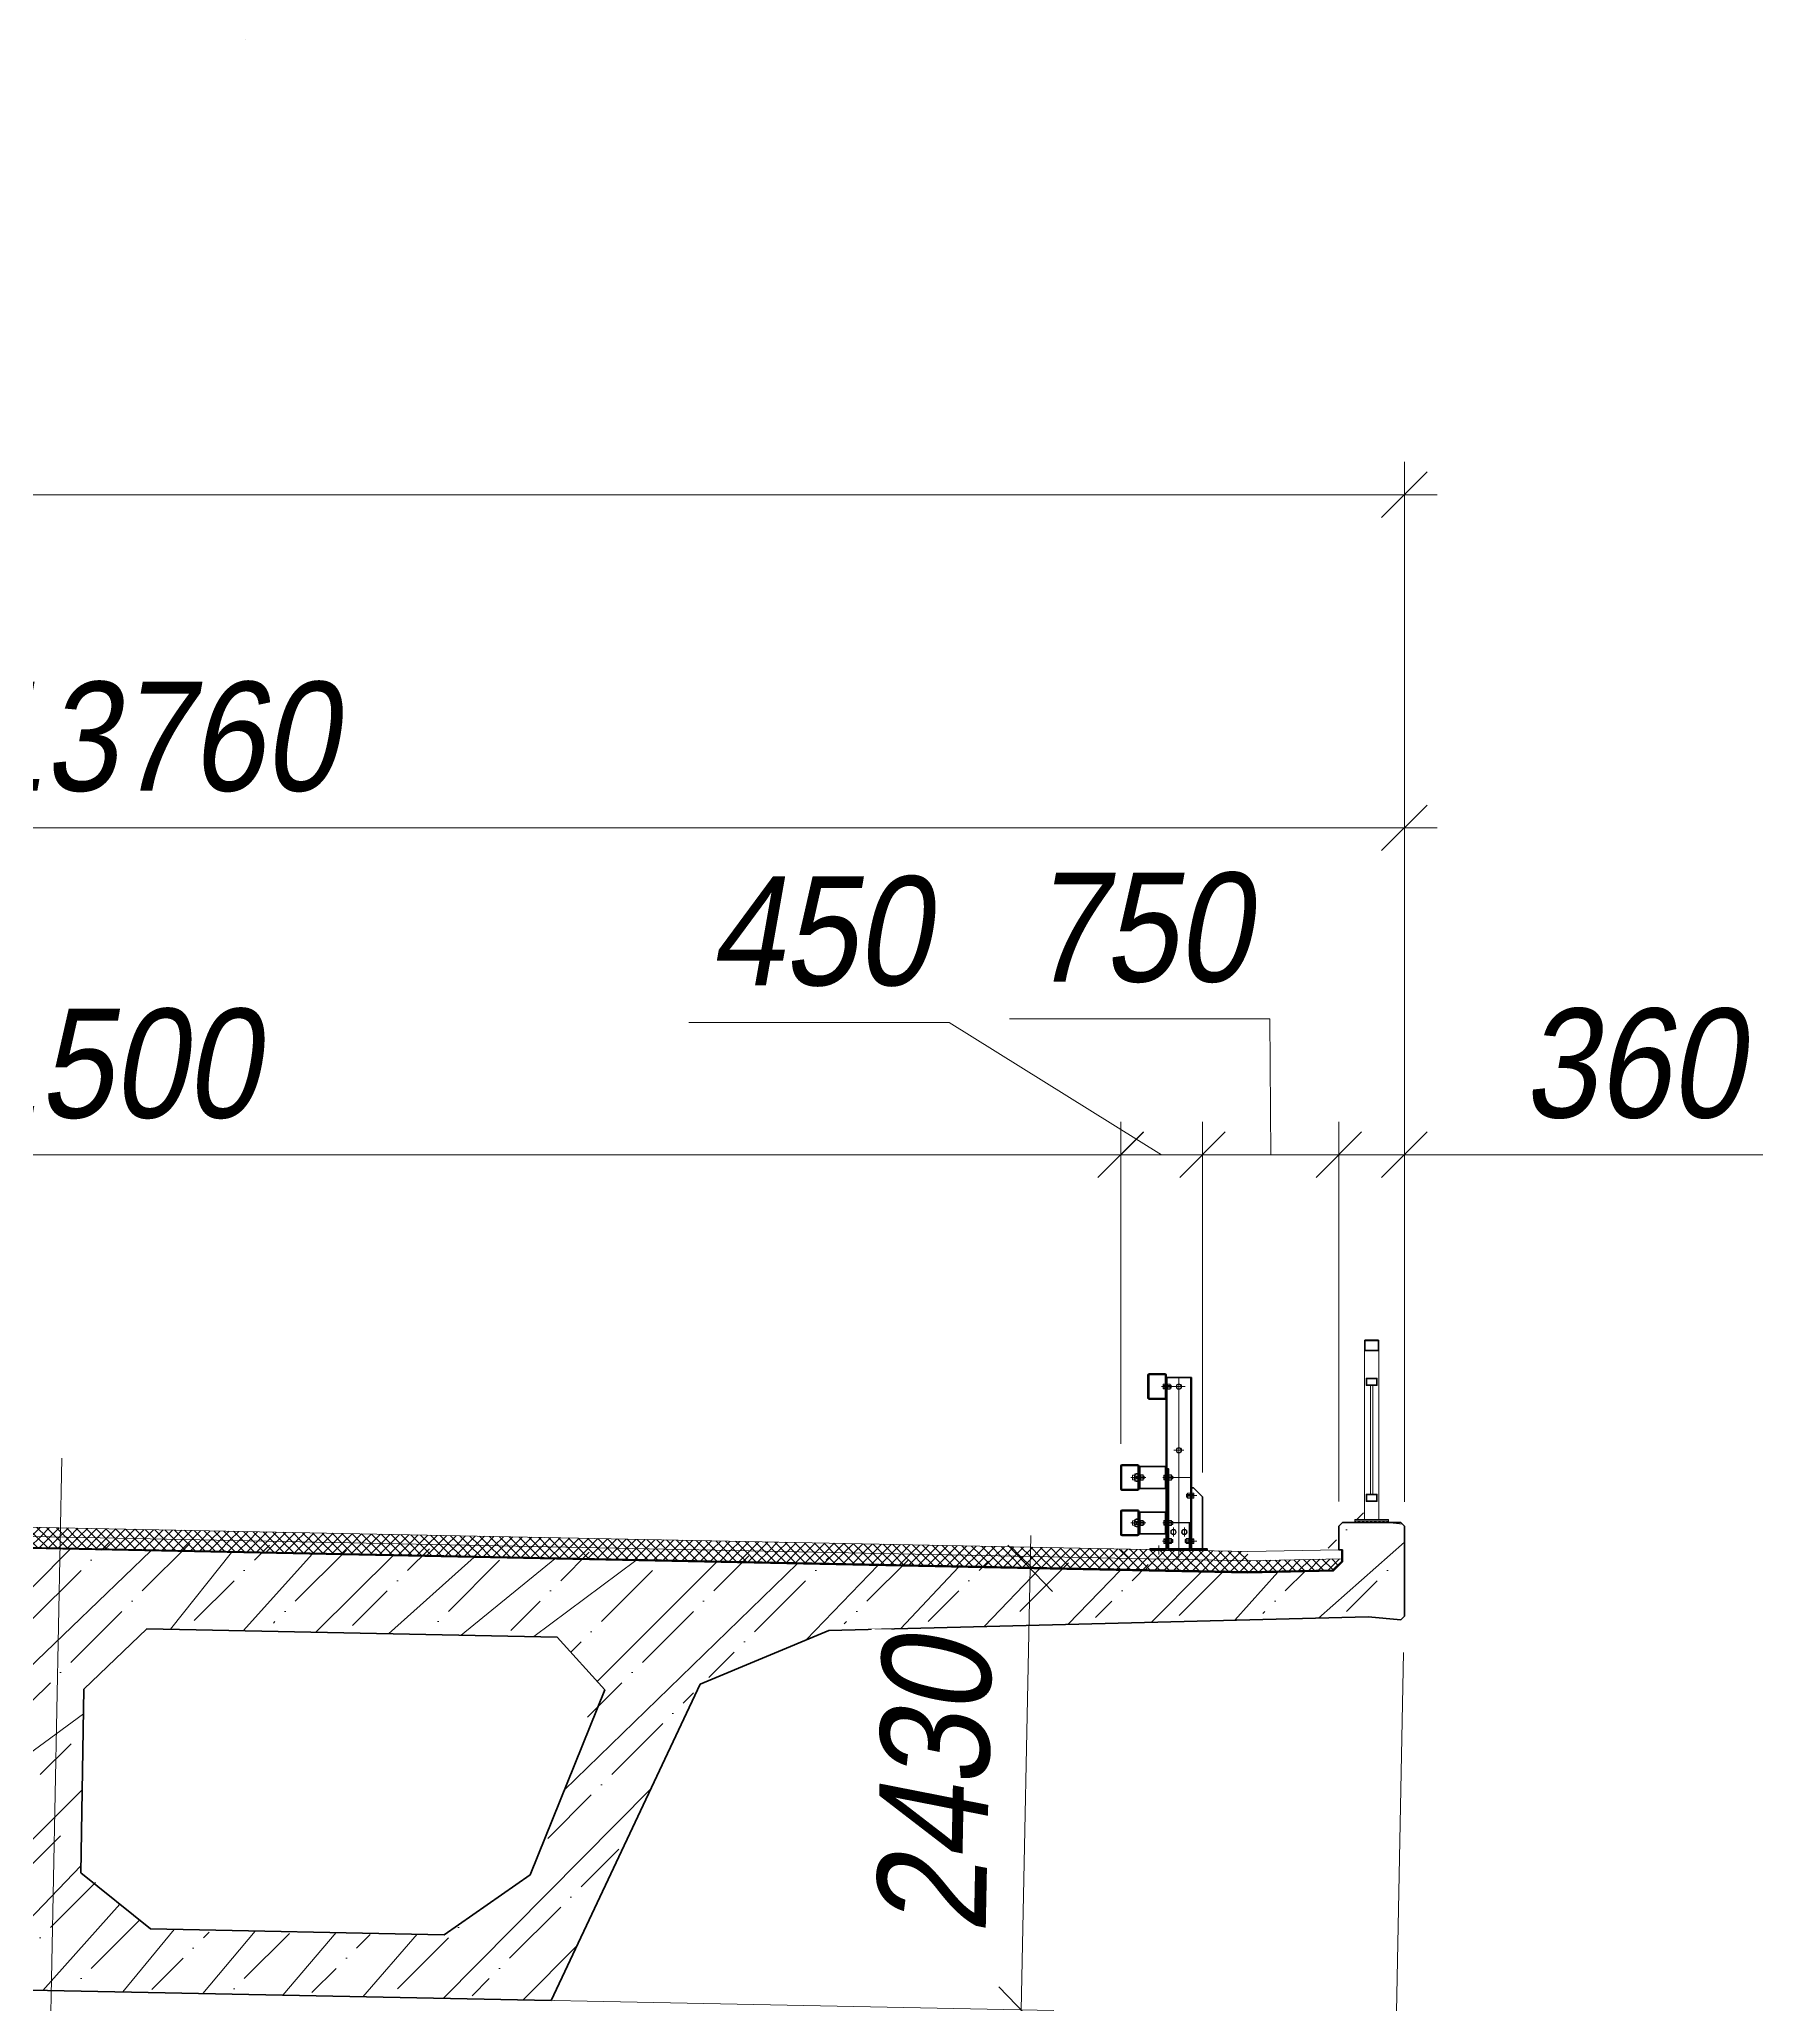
# Model space of a CAD drawing. Header units: millimetres. Extents: x 1864 to 10174863, y -4887456 to 5366151.
# Drawn here: x 9299693 to 9309170, y 374473 to 385284 of the extents above; entities that cross this region are included whole.
import ezdxf
from ezdxf.enums import TextEntityAlignment as Align

# ---------------------------------------------------------------- set-up
doc = ezdxf.new("R2018")
doc.units = ezdxf.units.MM
for name, pattern in [('CENTER', [50.800000000000004, 31.75, -6.35, 6.35, -6.35]), ('DASHED', [7, 5, -2, 0]), ('HIDDEN2', [4.762499999999999, 3.175, -1.5875]), ('JIS_08_11', [12.799999999999999, 11, -0.6, 0.6, -0.6])]:
    doc.linetypes.add(name, pattern=pattern)
for name, color, linetype, lineweight in [('!OIS-M-bolt', 150, 'Continuous', 20), ('!OIS-M-kontur', 40, 'Continuous', 40), ('!OIS-M-nevidim', 210, 'HIDDEN2', 25), ('!OIS-M-osi', 100, 'JIS_08_11', 20), ('!OIS-M-tonk', 160, 'Continuous', 30), ('S-BETN', 2, 'Continuous', 40), ('S-DRGO', 21, 'Continuous', 20), ('S-GRID', 1, 'CENTER', 20), ('S-POGR', 124, 'Continuous', 20), ('S-SECT-PATT', 105, 'Continuous', 15), ('S-VOTV-NVEL', 1, 'DASHED', 20), ('T-DIMS', 3, 'Continuous', 30), ('T-SECT', 6, 'Continuous', 30), ('Штриховка', 2, 'Continuous', 5)]:
    doc.layers.add(name, color=color, linetype=linetype, lineweight=lineweight)
doc.styles.get("Standard").update_dxf_attribs({"font": 'arial.ttf'})
doc.styles.add('TM', font='mipgost.shx', dxfattribs={"width": 0.9, "oblique": 10})
doc.dimstyles.new('TM', dxfattribs={"dimscale": 0, "dimtxt": 3, "dimasz": 1.25, "dimexe": 0.9, "dimexo": 1, "dimgap": 1, "dimtad": 1, "dimdec": 0, "dimdsep": 46, "dimtxsty": 'TM', "dimblk1": 'OBLIQUE', "dimblk2": 'OBLIQUE', "dimsah": 1, "dimcen": 3, "dimdle": 0.9, "dimclrt": 7, "dimadec": 0, "dimazin": 0, "dimtfac": 1, "dimtdec": 0, "dimtmove": 1, "dimatfit": 2, "dimldrblk": 'NONE', "dimfxl": 1, "dimtfill": 1, "dimtolj": 1, "dimlwd": 15, "dimlwe": 15, "dimarcsym": 0})
pattern_1 = [(135, (9366884.648308262, 397878.9580984111), (26.51650429449553, 26.51650429449553), []), (45.00000000000001, (9366884.648308262, 397878.9580984111), (26.51650429449553, -26.51650429449553), [])]
pattern_2 = [(135, (9366934.638311371, 397877.9582983251), (26.51650429449553, 26.51650429449553), []), (45.00000000000001, (9366934.638311371, 397877.9582983251), (26.51650429449553, -26.51650429449553), [])]

# ---------------------------------------------------------------- blocks, each defined once
blk = doc.blocks.new('tu5262_010_M16_BW_P')
at = {"color": 0, "linetype": 'ByBlock', "lineweight": -2}
blk.add_lwpolyline([(6.928203230275503, -12), (13.85640646055102, -3.4e-15), (6.928203230275514, 11.99999999999999), (-6.928203230275497, 12), (-13.85640646055102, 1.74e-14), (-6.928203230275527, -11.99999999999999)], close=True, dxfattribs=at)
blk.add_circle((0, 0), 15, dxfattribs=at)
blk = doc.blocks.new('tu5262_010_M16_NW_S')
at = {"layer": '!OIS-M-nevidim'}
for p, q in [((17.79999999999995, 5.999999999999999), (24, 5.999999999999997)), ((17.79999999999995, -6), (24, -6.000000000000001))]:
    blk.add_line(p, q, dxfattribs=at)
at = {"color": 0, "linetype": 'ByBlock', "lineweight": -2, "ltscale": 0.2}
for p, q in [((3, 6.928203230275506), (17.8, 6.928203230275503)), ((2.999999999999999, -6.928203230275506), (17.8, -6.928203230275508))]:
    blk.add_line(p, q, dxfattribs=at)
for points in [[(9e-16, 15), (3, 15), (2.999999999999999, -15), (-9e-16, -15)], [(3, 13.85640646055102), (17.8, 13.85640646055101), (17.8, -13.85640646055101), (2.999999999999999, -13.85640646055102)], [(17.79999999999995, 7.999999999999999), (24, 7.999999999999997), (24, -8.000000000000002), (17.79999999999995, -8.000000000000002)]]:
    blk.add_lwpolyline(points, dxfattribs=at)
blk = doc.blocks.new('tu5262_010_M16_BW_S')
at = {"color": 0, "linetype": 'ByBlock', "lineweight": -2}
for p, q in [((-2.999999999999998, 6.54999999999999), (-13, 6.549999999999807)), ((-3.000000000000001, -6.550000000000003), (-13, -6.550000000000181))]:
    blk.add_line(p, q, dxfattribs=at)
for points in [[(-2.999999999999996, 13.1), (-12.99999999999999, 13.09999999999982), (-13, -13.10000000000017), (-3.000000000000003, -13.1)], [(9e-16, 15), (-2.999999999999999, 15), (-3, -15), (-9e-16, -15)]]:
    blk.add_lwpolyline(points, dxfattribs=at)
blk = doc.blocks.new('tu5262_010_СК')
at = {"layer": '!OIS-M-bolt'}
for p, q in [((-6e-16, 5.999999999998328), (12.5, 5.999999999994737)), ((12.49999999999727, -8.000000000005262), (12.5, 7.999999999994737)), ((-7e-16, -6.000000000001672), (12.49999999999727, -6.000000000005263))]:
    blk.add_line(p, q, dxfattribs=at)
at = {"layer": '!OIS-M-bolt', "flags": 128}
for points in [[(-4e-16, 8.000000000000039), (20.49999999999888, 7.999999999998453)], [(24.4999999999991, 12), (34.50000000000091, 12), (34.50000000000091, -12), (24.49999999999818, -12)], [(20.49999999999836, -8.000000000001545), (4e-16, -7.999999999999959)]]:
    blk.add_lwpolyline(points, dxfattribs=at)
blk.add_lwpolyline([(6.499999999997256, -17.99999999999789), (6.499999999997256, -21.99999999999789), (15.4999999999982, -21.99999999999789, 0.4142135623730857), (24.4999999999982, -12.99999999999819), (24.49999999999905, 12.99999999999819, 0.4142135623731045), (15.49999999999904, 21.99999999999848), (6.499999999999983, 21.99999999999847), (6.499999999999983, 17.99999999999847), (15.49999999999904, 17.99999999999847, -0.4142135623731045), (20.49999999999904, 12.99999999999831), (20.4999999999982, -12.99999999999805, -0.4142135623730857), (15.49999999999819, -17.99999999999789)], format="xyb", close=True, dxfattribs=at)
at = {"layer": '!OIS-M-osi'}
blk.add_line((44.5000000000009, 0), (-37.99999999999908, 0), dxfattribs=at)
at = {"layer": '!OIS-M-tonk'}
blk.add_line((34.50000000000091, 0), (24.49999999999864, 3.233e-13), dxfattribs=at)
blk = doc.blocks.new('11МО-500кдж')
at = {"layer": '!OIS-M-nevidim'}
for p, q in [((75, 460), (75, 340)), ((215, 460), (215, 340)), ((75, 210), (75, 90)), ((215, 210), (215, 90))]:
    blk.add_line(p, q, dxfattribs=at)
at = {"layer": '!OIS-M-osi'}
for p, q in [((-35, 900), (96.00000000186265, 900)), ((-70, 400), (74, 400)), ((-70, 271.8854827484465), (-70, 328.114513259352)), ((-98.11451271112313, 299.9999994435202), (-41.88548220018856, 299.9999994435202)), ((-30, 125), (-30, 75.00000000000001)), ((30, 125), (30, 75.00000000000001)), ((-98.11451271112313, 49.99999944352021), (-41.88548220018856, 49.99999944352021)), ((111, 25), (111, -25))]:
    blk.add_line(p, q, dxfattribs=at)
for points in [[(0, 950), (0, -39.50989323192334)], [(27.00000000093132, 550), (-27.00000000093132, 550)], [(88.00000000186265, 400), (34, 400)], [(88.00000000186265, 150), (34, 150)], [(91.00000000186265, 49.99999944353475), (34, 49.99999944353475)]]:
    blk.add_lwpolyline(points, dxfattribs=at)
at = {"layer": '!OIS-M-tonk'}
blk.add_lwpolyline([(-58, 150), (58, 150)], dxfattribs=at)
for p, q in [((70, 950), (-70, 950)), ((-70, 950), (-70, 8)), ((-66, 950), (-66, 13)), ((66, 950), (66, 8)), ((70, 8), (70, 950))]:
    blk.add_line(p, q)
for points in [[(162, 830), (78, 830, -0.4142135623730951), (70, 838), (70, 962, -0.4142135623730951), (78, 970), (162, 970, -0.4142135623730951), (170, 962), (170, 838, -0.4142135623730951)], [(166, 838, -0.4142135623730951), (162, 834), (78, 834, -0.4142135623730951), (74, 838), (74, 962, -0.4142135623730951), (78, 966), (162, 966, -0.4142135623730951), (166, 962)], [(228, 330), (312, 330, 0.4142135623730951), (320, 338), (320, 462, 0.4142135623730951), (312, 470), (228, 470, 0.4142135623730951), (220, 462), (220, 338, 0.4142135623730951)], [(316, 338, -0.4142135623730951), (312, 334), (228, 334, -0.4142135623730951), (224, 338), (224, 462, -0.4142135623730951), (228, 466), (312, 466, -0.4142135623730951), (316, 462)], [(312, 80), (228, 80, -0.4142135623730951), (220, 88), (220, 212, -0.4142135623730951), (228, 220), (312, 220, -0.4142135623730951), (320, 212), (320, 88, -0.4142135623730951)], [(312, 84), (228, 84, -0.4142135623730951), (224, 88), (224, 212, -0.4142135623730951), (228, 216), (312, 216, -0.4142135623730951), (316, 212), (316, 88, -0.4142135623730951)]]:
    blk.add_lwpolyline(points, format="xyb", close=True)
for points in [[(158, 0), (63, 0, -0.4142135623730951), (58, 5), (58, 448), (66, 448), (66, 13, 0.4142135623730951), (71, 8), (158, 8), (158, 0)], [(-155, 0), (-63, 0, 0.4142135623730951), (-58, 5), (-58, 150), (-66, 150), (-66, 13, -0.4142135623730951), (-71, 8), (-155, 8), (-155, 0)]]:
    blk.add_lwpolyline(points, format="xyb")
for points in [[(70, 340), (220, 340), (220, 460), (70, 460)], [(70, 90), (220, 90), (220, 210), (70, 210)]]:
    blk.add_lwpolyline(points, close=True)
for points in [[(-130, 8), (-130, 293), (-80, 343), (-80, 343), (-70, 343), (-70, 8), (-130, 8)], [(-58, 8), (-58, 0), (58, 0), (58, 8), (-58, 8), (-58, 0)]]:
    blk.add_lwpolyline(points)
at = {"layer": '!OIS-M-bolt', "extrusion": (0, 0, -1), "zscale": -0.9999999999999998}
for p in [(0, 900), (0, 550), (30, 100), (-30, 100)]:
    blk.add_blockref('tu5262_010_M16_BW_P', p, dxfattribs=at)
at = {"layer": '!OIS-M-bolt', "extrusion": (0, 0, -1), "xscale": -1, "zscale": -1, "rotation": 180}
for name, p in [('tu5262_010_M16_NW_S', (-66, 900)), ('tu5262_010_M16_BW_S', (-74, 900)), ('tu5262_010_M16_NW_S', (-58, 400)), ('tu5262_010_M16_BW_S', (-70, 400)), ('tu5262_010_M16_NW_S', (-215, 400)), ('tu5262_010_M16_NW_S', (-58, 150)), ('tu5262_010_M16_BW_S', (-70, 150)), ('tu5262_010_M16_NW_S', (-215, 150)), ('tu5262_010_M16_NW_S', (-58, 49.99999944353475)), ('tu5262_010_M16_BW_S', (-70, 49.99999944353475))]:
    blk.add_blockref(name, p, dxfattribs=at)
at = {"layer": '!OIS-M-bolt', "color": 0, "linetype": 'ByBlock', "extrusion": (0, 0, -1), "xscale": -1, "zscale": -1}
for p in [(-219.9999999976717, 400), (-219.9999999976717, 150)]:
    blk.add_blockref('tu5262_010_СК', p, dxfattribs=at)
at = {"layer": '!OIS-M-bolt', "extrusion": (0, 0, -1), "zscale": -1, "rotation": 180}
for name, p in [('tu5262_010_M16_BW_S', (70, 299.9999980038847)), ('tu5262_010_M16_NW_S', (66, 299.9999994435348)), ('tu5262_010_M16_BW_S', (70, 49.99999944353475)), ('tu5262_010_M16_NW_S', (58, 49.99999944353475))]:
    blk.add_blockref(name, p, dxfattribs=at)
blk = doc.blocks.new('_OBLIQUE')
at = {"color": 0, "linetype": 'ByBlock', "lineweight": -2}
blk.add_line((0.5000000000000001, 0.4999999999999999), (-0.5000000000000001, -0.4999999999999999), dxfattribs=at)
blk = doc.blocks.new('*D1035')
at = {"layer": 'Defpoints', "color": 0, "transparency": 16777216}
for p in [(9306840.064968571, 379148.4448268409), (9306840.064968571, 377040.1735928651), (9307200.064968571, 377039.2437483664)]:
    blk.add_point(p, dxfattribs=at)
at = {"layer": 'T-DIMS', "color": 0, "lineweight": 15, "transparency": 16777216}
for p, q in [((9306840.064968571, 377240.1735928651), (9306840.064968571, 379328.4448268409)), ((9307200.064968571, 377239.2437483664), (9307200.064968571, 379328.4448268409))]:
    blk.add_line(p, q, dxfattribs=at)
at = {"layer": 'T-DIMS', "color": 0, "linetype": 'Continuous', "lineweight": 15, "transparency": 16777216}
for p, q in [((9306840.064968571, 379148.4448268409), (9306590.064968571, 379148.4448268409)), ((9306840.064968571, 379148.4448268409), (9307200.064968571, 379148.4448268409)), ((9307200.064968571, 379148.4448268409), (9309170.458734341, 379148.4448268409))]:
    blk.add_line(p, q, dxfattribs=at)
at = {"layer": 'T-DIMS', "color": 0, "lineweight": 15, "transparency": 16777216, "xscale": 250, "yscale": 250, "zscale": 250}
blk.add_blockref('_OBLIQUE', (9306840.064968571, 379148.4448268409), dxfattribs=at)
at = {"layer": 'T-DIMS', "color": 0, "lineweight": 15, "transparency": 16777216, "xscale": 250, "yscale": 250, "zscale": 250, "rotation": 180}
blk.add_blockref('_OBLIQUE', (9307200.064968571, 379148.4448268409), dxfattribs=at)
at = {"layer": 'T-DIMS', "color": 7, "transparency": 16777216, "insert": (9308454.51064013, 379648.4448268409), "char_height": 600, "attachment_point": 5, "style": 'TM', "bg_fill": 3, "box_fill_scale": 1.1, "bg_fill_color": 256, "bg_fill_true_color": 13158600, "bg_fill_transparency": 0}
blk.add_mtext('\\A1;360', dxfattribs=at)
blk = doc.blocks.new('_None')
blk = doc.blocks.new('*D1036')
at = {"layer": 'Defpoints', "color": 0, "transparency": 16777216}
for p in [(9306090.064968571, 379148.4448268409), (9306090.064968571, 377201.038428485), (9306840.064968571, 377040.1735928651)]:
    blk.add_point(p, dxfattribs=at)
at = {"layer": 'T-DIMS', "color": 0, "linetype": 'Continuous', "lineweight": 15, "transparency": 16777216}
for p, q in [((9306460.047488198, 379896.0358217355), (9305028.151299773, 379896.0358217355)), ((9306465.064968571, 379148.4448268409), (9306460.047488198, 379896.0358217355)), ((9307020.064968571, 379148.4448268409), (9305910.064968571, 379148.4448268409))]:
    blk.add_line(p, q, dxfattribs=at)
at = {"layer": 'T-DIMS', "color": 0, "lineweight": 15, "transparency": 16777216}
for p, q in [((9306090.064968571, 377401.038428485), (9306090.064968571, 379328.4448268409)), ((9306840.064968571, 377240.1735928651), (9306840.064968571, 379328.4448268409))]:
    blk.add_line(p, q, dxfattribs=at)
at = {"layer": 'T-DIMS', "color": 0, "lineweight": 15, "transparency": 16777216, "xscale": 250, "yscale": 250, "zscale": 250, "rotation": 180}
blk.add_blockref('_OBLIQUE', (9306090.064968571, 379148.4448268409), dxfattribs=at)
at = {"layer": 'T-DIMS', "color": 0, "lineweight": 15, "transparency": 16777216, "xscale": 250, "yscale": 250, "zscale": 250}
blk.add_blockref('_OBLIQUE', (9306840.064968571, 379148.4448268409), dxfattribs=at)
at = {"layer": 'T-DIMS', "color": 7, "transparency": 16777216, "insert": (9305744.099393984, 380396.0358217355), "char_height": 600, "attachment_point": 5, "style": 'TM', "bg_fill": 3, "box_fill_scale": 1.1, "bg_fill_color": 256, "bg_fill_true_color": 13158600, "bg_fill_transparency": 0}
blk.add_mtext('\\A1;750', dxfattribs=at)
blk = doc.blocks.new('*D1037')
at = {"layer": 'Defpoints', "color": 0, "transparency": 16777216}
for p in [(9305640.062748894, 379148.4448268409), (9305640.062748894, 377358.4452552195), (9306090.064968571, 377201.038428485)]:
    blk.add_point(p, dxfattribs=at)
at = {"layer": 'T-DIMS', "color": 0, "linetype": 'Continuous', "lineweight": 15, "transparency": 16777216}
for p, q in [((9304696.937122568, 379876.0358217355), (9303265.040934144, 379876.0358217355)), ((9305865.063858733, 379148.4448268409), (9304696.937122568, 379876.0358217355)), ((9306270.064968571, 379148.4448268409), (9305460.062748894, 379148.4448268409))]:
    blk.add_line(p, q, dxfattribs=at)
at = {"layer": 'T-DIMS', "color": 0, "lineweight": 15, "transparency": 16777216}
for p, q in [((9305640.062748894, 377558.4452552195), (9305640.062748894, 379328.4448268409)), ((9306090.064968571, 377401.038428485), (9306090.064968571, 379328.4448268409))]:
    blk.add_line(p, q, dxfattribs=at)
at = {"layer": 'T-DIMS', "color": 0, "lineweight": 15, "transparency": 16777216, "xscale": 250, "yscale": 250, "zscale": 250, "rotation": 180}
blk.add_blockref('_OBLIQUE', (9305640.062748894, 379148.4448268409), dxfattribs=at)
at = {"layer": 'T-DIMS', "color": 0, "lineweight": 15, "transparency": 16777216, "xscale": 250, "yscale": 250, "zscale": 250}
blk.add_blockref('_OBLIQUE', (9306090.064968571, 379148.4448268409), dxfattribs=at)
at = {"layer": 'T-DIMS', "color": 7, "transparency": 16777216, "insert": (9303980.989028355, 380376.0358217355), "char_height": 600, "attachment_point": 5, "style": 'TM', "bg_fill": 3, "box_fill_scale": 1.1, "bg_fill_color": 256, "bg_fill_true_color": 13158600, "bg_fill_transparency": 0}
blk.add_mtext('\\A1;450', dxfattribs=at)
blk = doc.blocks.new('*D1038')
at = {"layer": 'Defpoints', "color": 0, "transparency": 16777216}
for p in [(9294140.047488198, 379147.4450267549), (9294140.047488198, 377615.5708079334), (9305640.062748894, 377358.4452552195)]:
    blk.add_point(p, dxfattribs=at)
at = {"layer": 'T-DIMS', "color": 0, "lineweight": 15, "transparency": 16777216}
for p, q in [((9294140.047488198, 377815.5708079334), (9294140.047488198, 379327.4450267549)), ((9305640.062748894, 377558.4452552195), (9305640.062748894, 379327.4450267549))]:
    blk.add_line(p, q, dxfattribs=at)
at = {"layer": 'T-DIMS', "color": 0, "linetype": 'Continuous', "lineweight": 15, "transparency": 16777216}
blk.add_line((9305820.062748894, 379147.4450267549), (9293960.047488198, 379147.4450267549), dxfattribs=at)
at = {"layer": 'T-DIMS', "color": 0, "lineweight": 15, "transparency": 16777216, "xscale": 250, "yscale": 250, "zscale": 250, "rotation": 180}
blk.add_blockref('_OBLIQUE', (9294140.047488198, 379147.4450267549), dxfattribs=at)
at = {"layer": 'T-DIMS', "color": 0, "lineweight": 15, "transparency": 16777216, "xscale": 250, "yscale": 250, "zscale": 250}
blk.add_blockref('_OBLIQUE', (9305640.062748894, 379147.4450267549), dxfattribs=at)
at = {"layer": 'T-DIMS', "color": 7, "transparency": 16777216, "insert": (9299890.055118546, 379647.4450267549), "char_height": 600, "attachment_point": 5, "style": 'TM', "bg_fill": 3, "box_fill_scale": 1.1, "bg_fill_color": 256, "bg_fill_true_color": 13158600, "bg_fill_transparency": 0}
blk.add_mtext('\\A1;11500', dxfattribs=at)
blk = doc.blocks.new('*D684')
at = {"layer": 'Defpoints', "color": 0, "transparency": 16777216}
for p in [(9307200.064968571, 380946.0358217355), (9293439.927536234, 377290.3839896913), (9307200.064968571, 377105.1735928651)]:
    blk.add_point(p, dxfattribs=at)
at = {"layer": 'T-DIMS', "color": 0, "lineweight": 15, "transparency": 16777216}
for p, q in [((9293439.927536234, 377490.3839896913), (9293439.927536234, 381126.0358217355)), ((9307200.064968571, 377305.1735928651), (9307200.064968571, 381126.0358217355))]:
    blk.add_line(p, q, dxfattribs=at)
at = {"layer": 'T-DIMS', "color": 0, "linetype": 'Continuous', "lineweight": 15, "transparency": 16777216}
blk.add_line((9293259.927536234, 380946.0358217355), (9307380.064968571, 380946.0358217355), dxfattribs=at)
at = {"layer": 'T-DIMS', "color": 0, "lineweight": 15, "transparency": 16777216, "xscale": 250, "yscale": 250, "zscale": 250, "rotation": 180}
blk.add_blockref('_OBLIQUE', (9293439.927536234, 380946.0358217355), dxfattribs=at)
at = {"layer": 'T-DIMS', "color": 0, "lineweight": 15, "transparency": 16777216, "xscale": 250, "yscale": 250, "zscale": 250}
blk.add_blockref('_OBLIQUE', (9307200.064968571, 380946.0358217355), dxfattribs=at)
at = {"layer": 'T-DIMS', "color": 7, "transparency": 16777216, "insert": (9300319.996252403, 381446.0358217355), "char_height": 600, "attachment_point": 5, "style": 'TM', "bg_fill": 3, "box_fill_scale": 1.1, "bg_fill_color": 256, "bg_fill_true_color": 13158600, "bg_fill_transparency": 0}
blk.add_mtext('\\A1;13760', dxfattribs=at)
blk = doc.blocks.new('*D685')
at = {"layer": 'Defpoints', "color": 0, "transparency": 16777216}
for p in [(9297008.447743876, 374605.296790063), (9302507.747932658, 374495.3107824918), (9302448.966863582, 371556.2574300767)]:
    blk.add_point(p, dxfattribs=at)
at = {"layer": 'T-DIMS', "color": 0, "lineweight": 15, "transparency": 16777216}
for p, q in [((9297004.448543498, 374405.3367780697), (9296946.06739446, 371486.2794268542)), ((9302503.74873228, 374295.3507704985), (9302445.367583241, 371376.2934192829))]:
    blk.add_line(p, q, dxfattribs=at)
at = {"layer": 'T-DIMS', "color": 0, "linetype": 'Continuous', "lineweight": 15, "transparency": 16777216}
blk.add_line((9296769.702664007, 371669.8427179881), (9302628.930874376, 371552.6581497366), dxfattribs=at)
at = {"layer": 'T-DIMS', "color": 0, "lineweight": 15, "transparency": 16777216, "xscale": 250, "yscale": 250, "zscale": 250}
for p, rotation in [((9296949.6666748, 371666.243437648), 178.8542371222951), ((9302448.966863582, 371556.2574300767), 358.854237122295)]:
    blk.add_blockref('_OBLIQUE', p, dxfattribs=dict(at, rotation=rotation))
at = {"layer": 'T-DIMS', "color": 7, "transparency": 16777216, "insert": (9299709.314770134, 372111.1504638455), "char_height": 600, "attachment_point": 5, "rotation": 358.8542371222951, "style": 'TM', "bg_fill": 3, "box_fill_scale": 1.1, "bg_fill_color": 256, "bg_fill_true_color": 13158600, "bg_fill_transparency": 0}
blk.add_mtext('\\A1;5500', dxfattribs=at)
blk = doc.blocks.new('*D687')
at = {"layer": 'Defpoints', "color": 0, "transparency": 16777216}
for p in [(9307200.064968571, 376609.9043997522), (9302507.747932656, 374495.3107824917), (9307097.132824128, 371463.2941079286)]:
    blk.add_point(p, dxfattribs=at)
at = {"layer": 'T-DIMS', "color": 0, "lineweight": 15, "transparency": 16777216}
for p, q in [((9307196.065770715, 376409.9443877084), (9307093.533546058, 371283.3300970894)), ((9302503.7487348, 374295.3507704481), (9302445.367621416, 371376.2933601351))]:
    blk.add_line(p, q, dxfattribs=at)
at = {"layer": 'T-DIMS', "color": 0, "linetype": 'Continuous', "lineweight": 15, "transparency": 16777216}
blk.add_line((9302269.002888648, 371559.8566490443), (9307277.096834967, 371459.6948298586), dxfattribs=at)
at = {"layer": 'T-DIMS', "color": 0, "lineweight": 15, "transparency": 16777216, "xscale": 250, "yscale": 250, "zscale": 250}
for p, rotation in [((9302448.966899486, 371556.2573709743), 178.854237845024), ((9307097.132824128, 371463.2941079286), 358.854237845024)]:
    blk.add_blockref('_OBLIQUE', p, dxfattribs=dict(at, rotation=rotation))
at = {"layer": 'T-DIMS', "color": 7, "transparency": 16777216, "insert": (9304783.047856448, 372009.6757695606), "char_height": 600, "attachment_point": 5, "rotation": 358.85423784502404, "style": 'TM', "bg_fill": 3, "box_fill_scale": 1.1, "bg_fill_color": 256, "bg_fill_true_color": 13158600, "bg_fill_transparency": 0}
blk.add_mtext('\\A1;4650', dxfattribs=at)
blk = doc.blocks.new('*D711')
at = {"layer": 'Defpoints', "color": 0, "transparency": 16777216}
for p in [(9307200.047488198, 382779.3373043533), (9307200.047488198, 377409.425927877), (9279080.047488198, 377155.8647692795)]:
    blk.add_point(p, dxfattribs=at)
at = {"layer": 'T-DIMS', "color": 0, "lineweight": 15, "transparency": 16777216}
for p, q in [((9279080.047488198, 377355.8647692795), (9279080.047488198, 382959.3373043533)), ((9307200.047488198, 377609.425927877), (9307200.047488198, 382959.3373043533))]:
    blk.add_line(p, q, dxfattribs=at)
at = {"layer": 'T-DIMS', "color": 0, "linetype": 'Continuous', "lineweight": 15, "transparency": 16777216}
blk.add_line((9278900.047488198, 382779.3373043533), (9307380.047488198, 382779.3373043533), dxfattribs=at)
at = {"layer": 'T-DIMS', "color": 0, "lineweight": 15, "transparency": 16777216, "xscale": 250, "yscale": 250, "zscale": 250, "rotation": 180}
blk.add_blockref('_OBLIQUE', (9279080.047488198, 382779.3373043533), dxfattribs=at)
at = {"layer": 'T-DIMS', "color": 0, "lineweight": 15, "transparency": 16777216, "xscale": 250, "yscale": 250, "zscale": 250}
blk.add_blockref('_OBLIQUE', (9307200.047488198, 382779.3373043533), dxfattribs=at)
at = {"layer": 'T-DIMS', "color": 7, "transparency": 16777216, "insert": (9293140.047488198, 383279.3373043533), "char_height": 600, "attachment_point": 5, "style": 'TM', "bg_fill": 3, "box_fill_scale": 1.1, "bg_fill_color": 256, "bg_fill_true_color": 13158600, "bg_fill_transparency": 0}
blk.add_mtext('\\A1;28120', dxfattribs=at)
blk = doc.blocks.new('*D714')
at = {"layer": 'Defpoints', "color": 0, "transparency": 16777216}
for p in [(9299806.688122138, 376979.8179320092), (9305141.78908501, 376873.1159106523), (9299758.097838266, 374550.3037862773)]:
    blk.add_point(p, dxfattribs=at)
at = {"layer": 'T-DIMS', "color": 0, "linetype": 'Continuous', "lineweight": 15, "transparency": 16777216}
blk.add_line((9305089.599520853, 374263.6377541254), (9305145.388365297, 377053.0799214472), dxfattribs=at)
at = {"layer": 'T-DIMS', "color": 0, "lineweight": 15, "transparency": 16777216}
for p, q in [((9300006.648134133, 376975.8187316906), (9305321.753095806, 376869.5166303656)), ((9299958.05785026, 374546.3045859587), (9305273.162811935, 374440.0024846337))]:
    blk.add_line(p, q, dxfattribs=at)
at = {"layer": 'T-DIMS', "color": 0, "lineweight": 15, "transparency": 16777216, "xscale": 250, "yscale": 250, "zscale": 250}
for p, rotation in [((9305141.78908501, 376873.1159106523), 88.85423713928698), ((9305093.19880114, 374443.6017649204), 268.854237139287)]:
    blk.add_blockref('_OBLIQUE', p, dxfattribs=dict(at, rotation=rotation))
at = {"layer": 'T-DIMS', "color": 7, "transparency": 16777216, "insert": (9304617.59391309, 375668.3568385824), "char_height": 600, "attachment_point": 5, "rotation": 88.85423713928698, "style": 'TM', "bg_fill": 3, "box_fill_scale": 1.1, "bg_fill_color": 256, "bg_fill_true_color": 13158600, "bg_fill_transparency": 0}
blk.add_mtext('\\A1;2430', dxfattribs=at)
blk = doc.blocks.new('Вид с масштабом')
at = {"layer": 'T-SECT', "lineweight": 60, "ltscale": 100, "oblique": 10, "width": 1.1, "flags": 104}
blk.add_attdef('ВИД', text='', height=5, dxfattribs=at).set_placement((44.51349068049297, 14.75833333333334), align=Align.BOTTOM_RIGHT)
at = {"layer": 'T-SECT', "lineweight": 60, "ltscale": 100, "style": 'TM', "width": 1.1}
blk.add_attdef('СИМВОЛЫ', (0.3062414766761208, 0.2632536809184529), '', height=5, dxfattribs=at)
at = {"layer": 'T-SECT', "lineweight": 30, "oblique": 15, "width": 1.1, "flags": 106}
blk.add_attdef('комментарий', text='', height=3.5, dxfattribs=at).set_placement((0, -0.9958214849233684), align=Align.TOP_CENTER)

msp = doc.modelspace()

# ---------------------------------------------------------------- hatches: boundary and pattern name
at = {"layer": 'S-SECT-PATT', "ltscale": 20}
h = msp.add_hatch(dxfattribs=at)
h.set_pattern_fill('НЕМЕТАЛЛИЧЕСКИЕ МАТЕРИАЛЫ', color=256, scale=15, angle=180, pattern_type=2)
h.set_pattern_definition(pattern_2)
h.paths.add_polyline_path([(9293440.04748796, 377173.1639435287), (9293440.047488198, 377113.1519445177), (9306340.064968571, 376855.1515950556), (9306807.530191645, 376864.5008994933), (9306854.064968571, 376911.0356765385), (9306854.064968571, 376925.4435938593), (9306340.064968571, 376915.1635938283)])
h = msp.add_hatch(dxfattribs=at)
h.set_pattern_fill('НЕМЕТАЛЛИЧЕСКИЕ МАТЕРИАЛЫ', color=256, scale=15, angle=180, pattern_type=2)
h.set_pattern_definition(pattern_2)
edge = h.paths.add_edge_path()
edge.add_line((9305690.05497168, 376978.173792779), (9305690.05497168, 376928.1637938019))
edge.add_line((9294090.05497168, 377210.173792779), (9305690.05497168, 376978.173792779))
edge.add_line((9294090.05497168, 377210.173792779), (9294090.05497168, 377160.1637938019))
edge.add_line((9305690.05497168, 376928.1637937422), (9294090.05497168, 377160.1637937422))
at = {"layer": 'S-SECT-PATT'}
h = msp.add_hatch(dxfattribs=at)
h.set_pattern_fill('ANSI37', color=256, scale=5, angle=180)
h.set_pattern_definition([(135, (14508662.82611464, -140144.3987718229), (11.22532015133644, 11.22532015133644), []), (45.00000000000001, (14508662.82611464, -140144.3987718229), (11.22532015133644, -11.22532015133644), [])])
h.paths.add_polyline_path([(9307122.564968571, 377125.1735928651), (9306927.564968571, 377125.1735928651), (9306927.564968571, 377135.1735928651), (9307112.564968571, 377135.1735928651)])
at = {"layer": 'S-SECT-PATT', "ltscale": 20}
h = msp.add_hatch(dxfattribs=at)
h.set_pattern_fill('НЕМЕТАЛЛИЧЕСКИЕ МАТЕРИАЛЫ', color=256, scale=15, angle=180, pattern_type=2)
h.set_pattern_definition(pattern_1)
edge = h.paths.add_edge_path()
edge.add_line((9306090.064968571, 376970.1735928651), (9306090.064968571, 376920.1635938879))
edge.add_line((9305960.068989977, 376972.7735124226), (9306090.064968571, 376970.1735928651))
edge.add_line((9305960.068989977, 376972.7735124226), (9305902.068989977, 376972.7729293104))
edge.add_line((9305902.068989977, 376972.7729293104), (9305902.068978295, 376973.9335126277))
edge.add_line((9305900.313569054, 376973.9686208363), (9305902.068978295, 376973.9335126277))
edge.add_arc((9305897.06893967, 376977.7728790637), 5.000000000001652, 270.000576011814, 310.4606653826375, ccw=False)
edge.add_line((9305849.068989977, 376972.7723965045), (9305897.068989977, 376972.7728790637))
edge.add_line((9305802.068989977, 376972.7719240185), (9305849.068989977, 376972.7723965045))
edge.add_line((9305802.06895803, 376975.9335130449), (9305802.068989739, 376972.7719239588))
edge.add_line((9305640.064968571, 376979.1735928651), (9305802.06895803, 376975.9335130449))
edge.add_line((9305640.064968571, 376979.1735928651), (9305640.064968571, 376929.1635938879))
edge.add_line((9306090.064968571, 376920.1635938283), (9305640.064968571, 376929.1635938283))
h = msp.add_hatch(dxfattribs=at)
h.set_pattern_fill('НЕМЕТАЛЛИЧЕСКИЕ МАТЕРИАЛЫ', color=256, scale=15, angle=180, pattern_type=2)
h.set_pattern_definition(pattern_1)
edge = h.paths.add_edge_path()
edge.add_line((9306340.064968571, 376915.1635938283), (9306090.064968571, 376920.1635938283))
edge.add_line((9306340.064968571, 376965.1735928651), (9306340.064968571, 376915.1635938879))
edge.add_line((9306090.064968571, 376970.1735928651), (9306340.064968571, 376965.1735928651))
edge.add_line((9306090.064968571, 376970.1735928651), (9306090.064968571, 376920.1635938879))

# ---------------------------------------------------------------- linework, layer by layer
at = {"layer": 'S-BETN', "ltscale": 166.6666666666667}
for p, q in [((9306840.064968571, 377105.1735928651), (9306860.064968571, 377125.1735928651)), ((9306860.064968571, 377125.1735928651), (9307180.064968571, 377125.1735928651)), ((9307180.064968571, 377125.1735928651), (9307200.064968571, 377105.1735928651)), ((9293440.047488198, 377107.1507446762), (9306340.064968571, 376849.1503951545)), ((9306840.064968571, 376975.1735928651), (9306840.064968571, 377105.1735928651)), ((9307200.064968571, 377105.1735928651), (9307200.064968571, 376609.9043997522)), ((9306810.064968571, 376858.5503951307), (9306860.064968571, 376908.5503951307)), ((9306860.064968571, 376975.1735928651), (9306840.064968571, 376975.1735928651)), ((9306860.064968571, 376908.5503951307), (9306860.064968571, 376975.1735928651)), ((9306340.064968571, 376849.1503951545), (9306810.064968571, 376858.5503951307)), ((9307180.064968571, 376589.9043997522), (9307000.064968571, 376605.9043997522)), ((9307200.064968571, 376609.9043997522), (9307180.064968571, 376589.9043997522))]:
    msp.add_line(p, q, dxfattribs=at)
at = {"layer": 'S-BETN'}
for p, q in [((9304034.788183913, 376530.733371019), (9307000.064968571, 376605.9043997522)), ((9300284.18297337, 376540.152046382), (9299938.287536845, 376208.2888681288)), ((9300284.18297337, 376540.1520465012), (9302540.12649344, 376495.0331746336)), ((9304034.788183913, 376530.733371019), (9303327.501981243, 376235.568759739)), ((9299921.078420624, 375197.833050191), (9299938.287537798, 376208.2888690229)), ((9300304.3688979, 374889.4483578797), (9299921.078420624, 375197.8330504294)), ((9301919.966821179, 374857.1363981958), (9300304.368897662, 374889.4483577605)), ((9302507.747932658, 374495.3107824918), (9297008.447743878, 374605.296790063))]:
    msp.add_line(p, q, dxfattribs=at)
for points in [[(9302392.003400788, 375186.7905317541), (9302802.242647395, 376205.251401424), (9302540.12649344, 376495.033174574)], [(9302507.747932658, 374495.3107823725), (9303327.501981243, 376235.568759739)], [(9302392.003400788, 375186.7905318137), (9301919.966821417, 374857.136398315)]]:
    msp.add_lwpolyline(points, dxfattribs=at)
at = {"layer": 'S-DRGO', "ltscale": 20, "flags": 128}
for points in [[(9293440.047488198, 377223.1739424463), (9306340.064968571, 376965.1735928651), (9306840.064968571, 376975.1735928651)], [(9306854.064968571, 376925.4435938593), (9306340.064968571, 376915.1635938283), (9293440.047488198, 377173.1639434095)]]:
    msp.add_lwpolyline(points, dxfattribs=at)
at = {"layer": 'S-DRGO'}
msp.add_lwpolyline([(9306927.564968571, 377125.1735928651), (9307112.564968571, 377125.1735928651), (9307112.564968571, 377135.1735928651), (9306927.564968571, 377135.1735928651)], close=True, dxfattribs=at)
at = {"layer": 'S-GRID', "linetype": 'CENTER', "ltscale": 2000}
msp.add_line((9299748.09983705, 374050.4037564393), (9299816.690189347, 377479.9212652441), dxfattribs=at)
at = {"layer": 'S-POGR'}
for points in [[(9307054.062517866, 378129.1735928651), (9306986.062517866, 378129.1735928651, 0.4142135623775349), (9306980.062517866, 378123.1735928651), (9306980.062517866, 378075.1735928651, 0.4142135623775349), (9306986.062517866, 378069.1735928651), (9307054.062517866, 378069.1735928651, 0.4142135623775349), (9307060.062517866, 378075.1735928651), (9307060.062517866, 378123.1735928651, 0.4142135623775349)], [(9307054.062517866, 378125.1735928651), (9306986.062517866, 378125.1735928651, 0.414213562373095), (9306984.062517866, 378123.1735928651), (9306984.062517866, 378075.1735928651, 0.414213562373095), (9306986.062517866, 378073.1735928651), (9307054.062517866, 378073.1735928651, 0.414213562373095), (9307056.062517866, 378075.1735928651), (9307056.062517866, 378123.1735928651, 0.414213562373095)]]:
    msp.add_lwpolyline(points, format="xyb", close=True, dxfattribs=at)
for points in [[(9306980.062517866, 377141.1735928651), (9307060.062517866, 377141.1735928651), (9307060.062517866, 378069.1735928651), (9306980.062517866, 378069.1735928651), (9306980.062517866, 377141.1735928651)], [(9306990.062502608, 377919.1735928651), (9307050.062517866, 377919.1735928651), (9307050.062517866, 377879.1735928651), (9306990.062502608, 377879.1735928651), (9306990.062502608, 377919.1735928651)], [(9307013.062502608, 377879.1735928651), (9307027.062517866, 377879.1735928651), (9307027.062517866, 377281.1735928651), (9307013.062502608, 377281.1735928651), (9307013.062502608, 377879.1735928651)], [(9306990.062502608, 377281.1735928651), (9307050.062517866, 377281.1735928651), (9307050.062517866, 377241.1735928651), (9306990.062502608, 377241.1735928651), (9306990.062502608, 377281.1735928651)]]:
    msp.add_lwpolyline(points, dxfattribs=at)
for points in [[(9306994.062533125, 377915.1735928651), (9307046.062517866, 377915.1735928651), (9307046.062517866, 377883.1735928651), (9306994.062533125, 377883.1735928651)], [(9306994.062533125, 377277.1735928651), (9307046.062517866, 377277.1735928651), (9307046.062517866, 377245.1735928651), (9306994.062533125, 377245.1735928651)], [(9307112.560066923, 377141.1735928651), (9307112.560066923, 377135.1735928651), (9306927.564968571, 377135.1735928651), (9306927.564968571, 377141.1735928651)]]:
    msp.add_lwpolyline(points, close=True, dxfattribs=at)
at = {"layer": 'S-VOTV-NVEL', "linetype": 'ByBlock', "ltscale": 166.6666666666667}
for p, q in [((9306860.064968571, 376908.5503951307), (9306854.064968571, 376911.0356765385)), ((9306340.064968571, 376855.1515950556), (9306340.064968571, 376849.1503951545)), ((9306810.064968571, 376858.5503951307), (9306807.530191645, 376864.5008994933))]:
    msp.add_line(p, q, dxfattribs=at)
at = {"layer": 'S-VOTV-NVEL', "ltscale": 15, "const_width": 6, "flags": 128}
msp.add_lwpolyline([(9293440.047488198, 377110.1513446565), (9306340.064968571, 376852.1509950753), (9306808.797579989, 376861.5256473418), (9306857.064968571, 376909.7930358644), (9306857.064968571, 376975.1735928651)], dxfattribs=at)
at = {"layer": 'S-VOTV-NVEL', "linetype": 'ByBlock', "ltscale": 166.6666666666667}
msp.add_lwpolyline([(9306854.064968571, 376975.1735928651), (9306854.064968571, 376911.0356765385), (9306807.530191645, 376864.5008994933), (9306340.064968571, 376855.1515950556), (9293440.047488198, 377113.1519445773)], dxfattribs=at)
at = {"layer": 'S-VOTV-NVEL', "linetype": 'ByBlock', "ltscale": 166.6666666666667, "flags": 128}
msp.add_lwpolyline([(9306854.064968571, 376975.1735928651), (9306860.064968571, 376975.1735928651), (9306860.064968571, 376908.5503951307), (9306810.064968571, 376858.5503951307), (9306340.064968571, 376849.1503951545), (9293440.047488198, 377107.1507446762)], dxfattribs=at)

# ---------------------------------------------------------------- block references
at = {"layer": '!OIS-M-kontur', "ltscale": 11.11111111111111, "xscale": -1, "rotation": 0.0005760118411846094}
msp.add_blockref('11МО-500кдж', (9305960.068989977, 376972.7735124226), dxfattribs=at)

# ---------------------------------------------------------------- next in the draw order: dimensions: what is measured, and where the dimension line sits
at = {"layer": 'T-DIMS'}
dim = msp.add_linear_dim(base=(9306840.064968571, 379148.4448268409), p1=(9307200.064968571, 377039.2437483664), p2=(9306840.064968571, 377040.1735928651), angle=180, dimstyle='TM', override={"dimscale": 0, "dimtix": 0, "dimtofl": 1, "dimtmove": 0, "dimatfit": 2}, dxfattribs=at)
dim.commit()
dim.dimension.update_dxf_attribs({"geometry": '*D1035', "text_midpoint": (9308454.51064013, 379148.4448268409), "dimtype": 160})
dim = msp.add_aligned_dim(p1=(9297008.447743878, 374605.296790063), p2=(9302507.747932658, 374495.3107824918), distance=-2939.6411043568046, dimstyle='TM', override={"dimscale": 0, "dimtix": 0, "dimtofl": 1, "dimtmove": 1, "dimatfit": 2}, dxfattribs=at)
dim.commit()
dim.dimension.update_dxf_attribs({"geometry": '*D685', "text_midpoint": (9299709.314770134, 372111.1504638455)})

# ---------------------------------------------------------------- next in the draw order: dimensions: what is measured, and where the dimension line sits
dim = msp.add_linear_dim(base=(9306090.064968571, 379148.4448268409), p1=(9306840.064968571, 377040.1735928651), p2=(9306090.064968571, 377201.038428485), angle=180, dimstyle='TM', override={"dimscale": 0, "dimtix": 0, "dimtofl": 1, "dimtmove": 1, "dimatfit": 2}, dxfattribs=at)
dim.commit()
dim.dimension.update_dxf_attribs({"geometry": '*D1036', "text_midpoint": (9306260.047488198, 379896.0358217355), "dimtype": 160})
dim = msp.add_linear_dim(base=(9307097.132824128, 371463.2941079286), p1=(9302507.747932658, 374495.3107824918), p2=(9307200.064968571, 376609.9043997522), angle=178.854237845024, dimstyle='TM', override={"dimscale": 0, "dimrnd": 10, "dimtix": 0, "dimtofl": 1, "dimtmove": 1, "dimatfit": 2}, dxfattribs=at)
dim.commit()
dim.dimension.update_dxf_attribs({"geometry": '*D687', "text_midpoint": (9304783.047856448, 372009.6757695606)})

# ---------------------------------------------------------------- next in the draw order: dimensions: what is measured, and where the dimension line sits
dim = msp.add_linear_dim(base=(9305640.062748894, 379148.4448268409), p1=(9306090.064968571, 377201.038428485), p2=(9305640.062748894, 377358.4452552195), angle=180, dimstyle='TM', override={"dimscale": 0, "dimtix": 0, "dimtofl": 1, "dimtmove": 1, "dimatfit": 2}, dxfattribs=at)
dim.commit()
dim.dimension.update_dxf_attribs({"geometry": '*D1037', "text_midpoint": (9304496.937122568, 379876.0358217355), "dimtype": 160})

# ---------------------------------------------------------------- next in the draw order: dimensions: what is measured, and where the dimension line sits
dim = msp.add_linear_dim(base=(9294140.047488198, 379147.4450267549), p1=(9305640.062748894, 377358.4452552195), p2=(9294140.047488198, 377615.5708079334), angle=180, dimstyle='TM', override={"dimscale": 0, "dimtix": 0, "dimtofl": 1, "dimtmove": 1, "dimatfit": 2}, dxfattribs=at)
dim.commit()
dim.dimension.update_dxf_attribs({"geometry": '*D1038', "text_midpoint": (9299890.055118546, 379647.4450267549)})

# ---------------------------------------------------------------- next in the draw order: dimensions: what is measured, and where the dimension line sits
dim = msp.add_linear_dim(base=(9307200.064968571, 380946.0358217355), p1=(9293439.927536234, 377290.3839896913), p2=(9307200.064968571, 377105.1735928651), dimstyle='TM', override={"dimscale": 0, "dimtix": 0, "dimtofl": 1, "dimtmove": 1, "dimatfit": 2}, dxfattribs=at)
dim.commit()
dim.dimension.update_dxf_attribs({"geometry": '*D684', "text_midpoint": (9300319.996252403, 381446.0358217355)})

# ---------------------------------------------------------------- next in the draw order: hatches: boundary and pattern name
at = {"layer": 'Штриховка', "ltscale": 166.6666666666667}
h = msp.add_hatch(dxfattribs=at)
h.set_pattern_fill('ANSI35', color=256, scale=50)
h.set_pattern_definition([(45, (-1407349007.365952, -504276545.8748919), (-224.5064030267288, 224.5064030267288), []), (45, (-1407348782.859452, -504276545.8748919), (-224.5064030267288, 224.5064030267288), [396.875, -79.375, 0, -79.375])])
h.paths.add_polyline_path([(9307200.064968571, 377105.1735929843), (9307180.064968571, 377125.1735929843), (9306860.064968571, 377125.1735929843), (9306840.064968571, 377105.1735929843), (9306840.064968571, 376975.1735929843), (9306860.064968571, 376975.1735929843), (9306860.064968571, 376908.5503952499), (9306810.064968571, 376858.5503952499), (9306340.064968571, 376849.1503952738), (9293439.962946162, 377107.15243566), (9293440.047488198, 376830.1419932838), (9295544.165508255, 376638.3402310606), (9296282.41121386, 376288.8693540688), (9297008.447743878, 374605.2967901822), (9302507.747932658, 374495.310782611), (9303327.501981243, 376235.5687598582), (9304034.788183913, 376530.7333711382), (9307000.064968571, 376605.9043998714), (9307180.064968571, 376589.9043998714), (9307200.064968571, 376609.9043998714)])
h.paths.add_polyline_path([(9299638.347520098, 376214.2876685258), (9299621.138402686, 375203.8318510648), (9299225.823979124, 374911.0192570682), (9297610.226056322, 374943.3312165733), (9297151.747847542, 375291.5956474539), (9296776.561207756, 376325.7650343176), (9297050.054388985, 376604.8346202369), (9299305.997909054, 376559.7157484885)], flags=16)
h.paths.add_polyline_path([(9300284.182973608, 376540.1520466204), (9302540.12649344, 376495.0331747528), (9302802.242647395, 376205.2514015432), (9302392.003400788, 375186.7905319329), (9301919.966821179, 374857.136398315), (9300304.368898138, 374889.4483578797), (9299921.078420624, 375197.8330505486), (9299938.287537798, 376208.2888691421)], flags=16)

# ---------------------------------------------------------------- next in the draw order: dimensions: what is measured, and where the dimension line sits
at = {"layer": 'T-DIMS'}
dim = msp.add_linear_dim(base=(9307200.047488198, 382779.3373043533), p1=(9279080.047488198, 377155.8647692795), p2=(9307200.047488198, 377409.425927877), dimstyle='TM', override={"dimscale": 0, "dimtix": 0, "dimtofl": 1, "dimtmove": 1, "dimatfit": 2}, dxfattribs=at)
dim.commit()
dim.dimension.update_dxf_attribs({"geometry": '*D711', "text_midpoint": (9293140.047488198, 383279.3373043533)})
dim = msp.add_aligned_dim(p1=(9299758.097838268, 374550.3037862774), p2=(9299806.688122138, 376979.8179320093), distance=-5336.167876425559, dimstyle='TM', override={"dimscale": 0, "dimtix": 0, "dimtofl": 1, "dimtmove": 1, "dimatfit": 2}, dxfattribs=at)
dim.commit()
dim.dimension.update_dxf_attribs({"geometry": '*D714', "text_midpoint": (9304617.59391309, 375668.3568385824)})

# ---------------------------------------------------------------- next in the draw order: block references
ref = msp.add_blockref('Вид с масштабом', (9291963.124272808, 381523.0182738896), dxfattribs=dict(xscale=200, yscale=200, zscale=200))
lines = msp.add_mtext('\\W1.1000;2-2 (1:200)', dxfattribs={"layer": 'T-SECT', "lineweight": 60, "ltscale": 100, "insert": (9300812.44054876, 385284.2087501084), "char_height": 2.5, "attachment_point": 1})
ref.add_attrib('ВИД', '', (9300812.44054876, 385284.2087501084)).embed_mtext(lines)
lines = msp.add_mtext('\\W1.1000;', dxfattribs={"layer": 'T-SECT', "insert": (9291963.124272808, 381323.8539767857), "char_height": 2.5, "attachment_point": 1})
ref.add_attrib('комментарий', '', (9291963.124272808, 381323.8539767857)).embed_mtext(lines)

doc.saveas('drawing.dxf')
